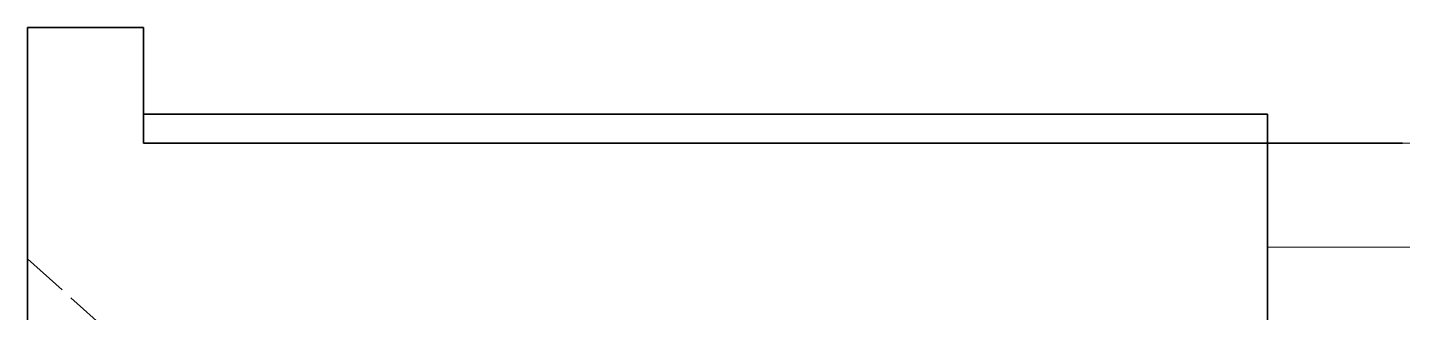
# Model space of a CAD drawing. Extents: x 23 to 417, y 3 to 294.
# Drawn here: x 317.21 to 329.07, y 97.86 to 100.33 of the extents above; entities that cross this region are included whole.
import ezdxf

# ---------------------------------------------------------------- set-up
doc = ezdxf.new("R2010")
doc.units = 0
doc.linetypes.add('DASHED', pattern=[15, 12, -3])
doc.layers.get('0').update_dxf_attribs({"lineweight": 13})

# ---------------------------------------------------------------- blocks, each defined once
blk = doc.blocks.new('BLOCK123')
at = {"color": 7, "lineweight": 35, "ltscale": 0.29}
blk.add_line((15.898, -96.377), (15.898, -107.977), dxfattribs=at)
blk.add_line((15.898, -96.377), (15.898, -107.977), dxfattribs=at)
at = {"color": 7, "lineweight": 35, "ltscale": 0.025}
for p, q in [((15.898, -96.377), (16.898, -96.377)), ((15.898, -96.377), (16.898, -96.377)), ((16.898, -96.377), (16.898, -97.377)), ((16.898, -96.377), (16.898, -97.377))]:
    blk.add_line(p, q, dxfattribs=at)
at = {"color": 7, "lineweight": 35, "ltscale": 0.2425}
for p, q in [((26.598, -97.127), (16.898, -97.127)), ((26.598, -97.127), (16.898, -97.127)), ((26.598, -97.127), (16.898, -97.127)), ((26.598, -97.127), (16.898, -97.127)), ((26.598, -97.127), (16.898, -97.127)), ((26.598, -97.127), (16.898, -97.127)), ((26.598, -97.127), (16.898, -97.127)), ((26.598, -97.127), (16.898, -97.127)), ((26.598, -97.127), (16.898, -97.127)), ((26.598, -97.127), (16.898, -97.127)), ((26.598, -97.127), (16.898, -97.127)), ((26.598, -97.127), (16.898, -97.127)), ((16.898, -97.377), (26.598, -97.377)), ((16.898, -97.377), (26.598, -97.377))]:
    blk.add_line(p, q, dxfattribs=at)
at = {"color": 7, "lineweight": 35, "ltscale": 0.00625}
for p, q in [((26.598, -97.127), (26.598, -97.377)), ((26.598, -97.377), (26.598, -97.127))]:
    blk.add_line(p, q, dxfattribs=at)
at = {"color": 7, "lineweight": 35, "ltscale": 0.24}
for p, q in [((26.598, -106.977), (26.598, -97.377)), ((26.598, -97.377), (26.598, -106.977)), ((26.598, -97.377), (26.598, -106.977)), ((26.598, -97.377), (26.598, -106.977))]:
    blk.add_line(p, q, dxfattribs=at)
at = {"color": 7, "lineweight": 35, "ltscale": 0.029102}
for p, q in [((26.598, -97.377), (27.762, -97.377)), ((27.762, -97.377), (26.598, -97.377))]:
    blk.add_line(p, q, dxfattribs=at)
at = {"color": 7, "linetype": 'DASHED', "lineweight": 13, "ltscale": 0.020898}
for p, q in [((27.762, -97.377), (28.598, -97.377)), ((28.598, -97.377), (27.762, -97.377))]:
    blk.add_line(p, q, dxfattribs=at)
at = {"color": 7, "linetype": 'DASHED', "lineweight": 13, "ltscale": 0.2275}
for p, q in [((26.598, -98.277), (35.698, -98.277)), ((35.698, -98.277), (26.598, -98.277))]:
    blk.add_line(p, q, dxfattribs=at)
at = {"color": 7, "linetype": 'DASHED', "lineweight": 13, "ltscale": 0.2225}
blk.add_line((35.498, -98.277), (26.598, -98.277), dxfattribs=at)
blk.add_line((35.498, -98.277), (26.598, -98.277), dxfattribs=at)
at = {"color": 7, "linetype": 'DASHED', "lineweight": 13, "ltscale": 0.033634}
blk.add_line((15.898, -98.377), (16.898, -99.277), dxfattribs=at)
blk.add_line((15.898, -98.377), (16.898, -99.277), dxfattribs=at)

msp = doc.modelspace()

# ---------------------------------------------------------------- block references
at = {"lineweight": 0}
msp.add_blockref('BLOCK123', (301.307, 196.704), dxfattribs=at)

doc.saveas('drawing.dxf')
